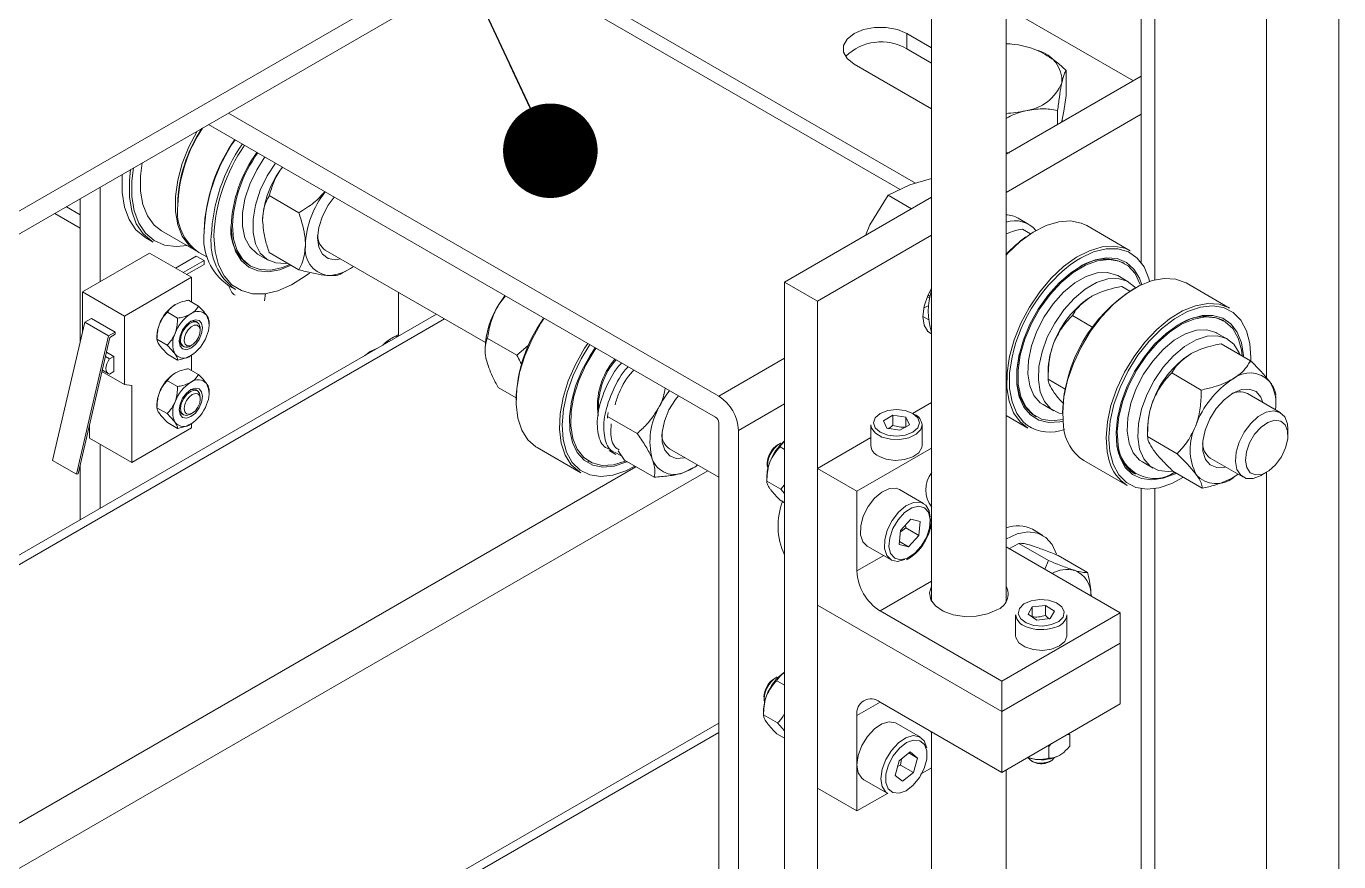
# Model space of a CAD drawing. Header units: millimetres. Extents: x 15 to 415, y 5 to 292.
# Drawn here: x 120.95 to 135.05, y 160.68 to 169.66 of the extents above; entities that cross this region are included whole.
import ezdxf

# ---------------------------------------------------------------- set-up
doc = ezdxf.new("R2010")
doc.units = ezdxf.units.MM
doc.dimstyles.new('SLDDIMSTYLE0', dxfattribs={"dimtxt": 0.18, "dimasz": 1.016, "dimexe": 0, "dimexo": 0.0625, "dimgap": 0, "dimtad": 0, "dimtih": 1, "dimtoh": 1, "dimdec": 0, "dimrnd": 1e-09, "dimzin": 0, "dimdsep": 46, "dimtxsty": 'Standard', "dimblk1": 'DOT', "dimblk2": 'DOT', "dimsah": 1, "dimcen": 0.09, "dimadec": 0, "dimazin": 0, "dimtfac": 1.016, "dimtdec": 0, "dimtofl": 0, "dimtmove": 0, "dimatfit": 3, "dimldrblk": 'DOT', "dimfxl": 1, "dimfrac": 2, "dimtolj": 1, "dimtzin": 0, "dimarcsym": 0})

# ---------------------------------------------------------------- blocks, each defined once
blk = doc.blocks.new('_DOT')
at = {"color": 0, "linetype": 'ByBlock', "lineweight": -2}
blk.add_line((-0.5, 0), (-1, 0), dxfattribs=at)
at = {"color": 0, "linetype": 'ByBlock', "const_width": 0.5}
blk.add_lwpolyline([(-0.25, 0, 1), (0.25, 0, 1)], format="xyb", close=True, dxfattribs=at)

msp = doc.modelspace()

# ---------------------------------------------------------------- linework, layer by layer
at = {"color": 7, "linetype": 'Continuous', "lineweight": 15}
for p, q in [((135.047, 174.543), (135.047, 150.234)), ((132.925, 172.608), (132.925, 167.119)), ((133.07, 172.524), (133.07, 166.934)), ((134.27, 165.882), (134.27, 172.337)), ((88.869, 149.198), (126.941, 171.177)), ((88.869, 148.953), (126.941, 170.932)), ((130.673, 170.908), (130.673, 163.478)), ((131.473, 163.478), (131.473, 170.908)), ((127.118, 169.926), (130.5, 167.974)), ((130.336, 167.905), (127.083, 169.783)), ((131.473, 169.861), (132.841, 169.072)), ((130.673, 169.425), (130.406, 169.579)), ((130.406, 169.416), (130.406, 169.579)), ((130.406, 169.416), (130.673, 169.262)), ((129.841, 169.253), (130.673, 168.772)), ((131.473, 168.283), (132.925, 169.121)), ((132.118, 168.915), (132.118, 169.184)), ((132.118, 168.915), (132.095, 168.747)), ((123.118, 168.725), (128.386, 165.684)), ((131.473, 167.874), (132.925, 168.713)), ((132.026, 168.602), (132.026, 168.754)), ((132.072, 168.64), (132.095, 168.747)), ((132.077, 168.664), (132.074, 168.629)), ((122.906, 168.602), (128.351, 165.459)), ((132.069, 168.627), (132.072, 168.64)), ((131.508, 168.297), (131.473, 168.296)), ((130.205, 167.842), (130.44, 167.956)), ((130.44, 167.956), (130.673, 168.024)), ((121.527, 166.272), (121.527, 167.806)), ((121.739, 166.916), (121.739, 167.929)), ((123.557, 167.839), (123.874, 167.655)), ((129.093, 166.909), (130.673, 167.821)), ((130.009, 167.524), (130.205, 167.842)), ((130.205, 167.842), (130.458, 167.696)), ((121.253, 167.648), (121.527, 167.49)), ((129.962, 167.41), (130.009, 167.524)), ((131.717, 167.53), (131.604, 167.595)), ((132.807, 167.247), (132.341, 167.516)), ((122.232, 167.385), (122.309, 167.34)), ((122.399, 167.462), (122.773, 167.245)), ((129.447, 166.705), (130.673, 167.413)), ((131.648, 167.48), (131.736, 167.429)), ((124.159, 167.253), (125.879, 166.26)), ((122.27, 167.222), (121.549, 166.806)), ((122.722, 166.961), (122.27, 167.222)), ((122.549, 167.061), (122.772, 167.189)), ((122.857, 167.14), (122.634, 167.012)), ((122.669, 166.991), (122.857, 167.1)), ((122.772, 167.189), (122.857, 167.14)), ((122.802, 167.229), (122.894, 167.176)), ((122.857, 167.1), (122.857, 167.14)), ((123.432, 167.211), (123.546, 167.146)), ((123.557, 167.226), (123.874, 167.043)), ((132.747, 167.109), (132.732, 167.117)), ((122.001, 166.544), (122.722, 166.961)), ((122.722, 166.961), (122.722, 166.694)), ((123.343, 167.089), (123.358, 167.081)), ((124.334, 167.002), (124.405, 167.043)), ((132.785, 166.913), (132.672, 166.979)), ((123.116, 166.874), (123.193, 166.83)), ((129.093, 166.909), (129.447, 166.705)), ((129.093, 154.661), (129.093, 166.909)), ((132.715, 166.864), (132.804, 166.813)), ((133.875, 166.63), (133.408, 166.9)), ((121.549, 166.806), (121.549, 166.363)), ((121.549, 166.806), (122.001, 166.544)), ((122.688, 166.714), (122.797, 166.651)), ((123.517, 166.786), (123.506, 166.707)), ((124.946, 166.799), (124.946, 166.329)), ((126.023, 166.668), (126.096, 166.761)), ((129.447, 154.456), (129.447, 166.705)), ((130.635, 166.769), (130.657, 166.756)), ((132.385, 166.751), (132.385, 166.751)), ((125.353, 166.564), (92.086, 147.36)), ((122.001, 165.81), (122.001, 166.544)), ((122.463, 166.585), (122.573, 166.522)), ((130.643, 166.66), (130.587, 166.628)), ((132.185, 166.55), (132.405, 166.423)), ((121.575, 166.478), (121.23, 164.993)), ((121.575, 166.478), (121.648, 166.52)), ((121.575, 166.478), (121.83, 166.331)), ((121.648, 166.52), (121.902, 166.373)), ((122.785, 166.477), (122.771, 166.486)), ((122.816, 166.386), (122.816, 166.409)), ((122.91, 166.457), (122.91, 166.491)), ((133.814, 166.492), (133.8, 166.5)), ((121.485, 164.846), (121.83, 166.331)), ((121.845, 166.316), (121.505, 164.851)), ((121.83, 166.331), (121.902, 166.373)), ((121.902, 166.349), (121.845, 166.316)), ((121.902, 166.373), (121.902, 166.349)), ((122.351, 166.33), (122.351, 166.295)), ((122.351, 166.295), (122.461, 166.232)), ((124.858, 166.299), (124.792, 166.241)), ((124.886, 166.316), (124.885, 166.315)), ((125.9, 166.306), (126.217, 166.123)), ((133.852, 166.297), (133.739, 166.362)), ((133.783, 166.248), (134.1, 166.064)), ((121.798, 166.11), (121.841, 166.085)), ((121.809, 166.157), (121.888, 166.112)), ((121.841, 166.085), (121.888, 166.112)), ((121.888, 166.112), (121.888, 165.948)), ((122.463, 166.136), (122.573, 166.072)), ((122.621, 166.226), (122.635, 166.217)), ((122.71, 166.225), (122.729, 166.236)), ((122.722, 166.124), (122.722, 165.96)), ((125.876, 166.194), (125.876, 166.18)), ((126.34, 166.229), (126.217, 166.123)), ((133.452, 166.135), (133.452, 166.135)), ((121.764, 165.963), (121.828, 165.926)), ((122.688, 165.979), (122.797, 165.916)), ((121.76, 165.949), (122.001, 165.81)), ((121.888, 165.948), (121.841, 165.921)), ((122.463, 165.85), (122.573, 165.787)), ((131.925, 165.955), (131.925, 165.877)), ((131.925, 165.865), (132.107, 165.76)), ((133.252, 165.933), (133.57, 165.75)), ((122.079, 165.797), (122.001, 165.81)), ((122.079, 164.973), (122.079, 165.797)), ((122.785, 165.742), (122.771, 165.751)), ((122.91, 165.722), (122.91, 165.757)), ((126.018, 165.776), (126.208, 165.666)), ((134.418, 165.508), (134.066, 165.712)), ((134.372, 165.604), (134.372, 165.682)), ((122.351, 165.595), (122.351, 165.56)), ((122.351, 165.56), (122.461, 165.497)), ((122.816, 165.652), (122.816, 165.674)), ((130.469, 165.498), (130.673, 165.616)), ((131.872, 165.593), (131.985, 165.528)), ((122.463, 165.401), (122.573, 165.338)), ((122.621, 165.491), (122.635, 165.482)), ((122.71, 165.49), (122.729, 165.501)), ((127.19, 165.446), (127.192, 165.467)), ((127.192, 165.467), (127.198, 165.51)), ((127.192, 165.467), (127.51, 165.284)), ((130.156, 165.42), (130.258, 165.479)), ((130.193, 165.339), (130.156, 165.42)), ((130.258, 165.479), (130.397, 165.457)), ((130.258, 165.372), (130.258, 165.479)), ((130.397, 165.457), (130.435, 165.376)), ((130.397, 165.355), (130.397, 165.457)), ((131.473, 165.477), (131.707, 165.341)), ((131.782, 165.471), (131.797, 165.463)), ((121.626, 165.372), (121.626, 165.234)), ((122.722, 165.344), (122.079, 164.973)), ((122.722, 165.389), (122.722, 165.344)), ((128.386, 165.398), (128.386, 157.804)), ((128.598, 165.316), (128.598, 157.641)), ((130.02, 165.376), (130.02, 165.153)), ((130.333, 165.318), (130.193, 165.339)), ((130.435, 165.376), (130.333, 165.318)), ((130.57, 165.153), (130.57, 165.376)), ((132.993, 165.339), (132.993, 165.261)), ((134.501, 165.263), (134.501, 165.325)), ((121.626, 165.234), (122.079, 164.973)), ((121.739, 164.478), (121.739, 165.169)), ((126.436, 165.131), (126.903, 164.861)), ((127.857, 165.119), (128.386, 164.813)), ((129.049, 165.178), (129.023, 165.163)), ((129.093, 165.111), (129.045, 165.138)), ((129.447, 164.908), (130.02, 165.239)), ((129.871, 164.663), (130.673, 165.126)), ((132.993, 165.249), (133.31, 165.066)), ((121.23, 164.993), (121.485, 164.846)), ((126.978, 164.991), (126.992, 164.983)), ((127.21, 165.099), (127.282, 165.058)), ((127.344, 165.041), (127.288, 165.071)), ((127.374, 164.996), (127.306, 165.098)), ((127.374, 164.996), (127.691, 164.813)), ((132.309, 164.994), (132.775, 164.725)), ((132.939, 164.977), (133.052, 164.911)), ((133.666, 165.019), (134.018, 164.816)), ((121.505, 164.851), (121.485, 164.846)), ((121.527, 164.356), (121.527, 164.946)), ((128.024, 164.87), (128.092, 164.906)), ((128.094, 164.902), (128.103, 164.908)), ((128.908, 164.964), (128.908, 164.933)), ((129.447, 164.908), (129.447, 163.438)), ((129.871, 164.663), (129.447, 164.908)), ((132.85, 164.855), (132.864, 164.847)), ((133.264, 164.879), (133.581, 164.695)), ((133.918, 164.812), (133.968, 164.845)), ((134.218, 164.835), (134.273, 164.867)), ((134.27, 158.55), (134.27, 164.865)), ((128.902, 164.814), (128.902, 164.77)), ((129.052, 164.684), (128.902, 164.77)), ((129.093, 164.732), (129.052, 164.684)), ((133.912, 164.808), (133.912, 164.808)), ((129.093, 164.539), (129.045, 164.567)), ((129.052, 164.684), (129.093, 164.638)), ((129.871, 163.806), (129.871, 164.663)), ((130.587, 164.532), (130.329, 164.681)), ((132.925, 164.689), (132.925, 159.788)), ((133.07, 164.689), (133.07, 159.588)), ((130.338, 164.24), (130.45, 164.362)), ((130.395, 164.27), (130.392, 164.3)), ((130.45, 164.362), (130.549, 164.336)), ((130.549, 164.336), (130.536, 164.188)), ((130.325, 164.092), (130.338, 164.24)), ((130.347, 164.23), (130.395, 164.27)), ((130.395, 164.27), (130.536, 164.188)), ((130.536, 164.188), (130.424, 164.066)), ((131.869, 164.188), (131.756, 164.254)), ((129.979, 164.074), (130.237, 163.925)), ((130.424, 164.066), (130.325, 164.092)), ((130.328, 164.122), (130.424, 164.066)), ((132.7, 163.357), (131.473, 164.065)), ((131.503, 164.045), (131.609, 164.102)), ((131.507, 164.048), (131.505, 164.047)), ((131.927, 163.919), (131.609, 164.102)), ((131.927, 163.919), (131.889, 163.825)), ((132.348, 163.789), (132.031, 163.972)), ((129.447, 161.472), (129.447, 163.438)), ((129.447, 163.438), (131.427, 162.295)), ((131.755, 163.419), (131.897, 163.436)), ((131.897, 163.436), (131.993, 163.373)), ((131.897, 163.33), (131.897, 163.436)), ((131.427, 162.622), (130.119, 163.377)), ((131.427, 162.622), (132.7, 163.357)), ((131.576, 163.334), (131.576, 163.112)), ((131.71, 163.34), (131.755, 163.419)), ((131.805, 163.278), (131.71, 163.34)), ((131.755, 163.313), (131.755, 163.419)), ((131.947, 163.294), (131.805, 163.278)), ((131.993, 163.373), (131.947, 163.294)), ((132.126, 163.112), (132.126, 163.334)), ((132.7, 163.03), (132.7, 163.357)), ((132.7, 163.03), (131.427, 162.295)), ((132.7, 163.03), (132.7, 162.377)), ((129.014, 162.668), (128.987, 162.652)), ((129.093, 162.579), (129.01, 162.627)), ((131.427, 162.295), (131.427, 162.622)), ((128.873, 162.454), (128.873, 162.423)), ((128.867, 162.303), (128.867, 162.259)), ((131.427, 161.642), (130.119, 162.397)), ((132.7, 162.377), (131.427, 161.642)), ((129.017, 162.173), (128.867, 162.259)), ((129.017, 162.173), (129.093, 162.088)), ((129.871, 162.254), (129.871, 161.228)), ((130.552, 162.021), (130.294, 162.17)), ((130.295, 162.295), (130.295, 162.295)), ((130.295, 162.295), (130.295, 162.295)), ((131.427, 162.295), (131.427, 161.642)), ((91.741, 140.916), (128.386, 162.071)), ((129.093, 162.008), (129.01, 162.056)), ((130.664, 162.082), (130.673, 162.063)), ((130.673, 162.077), (130.673, 155.951)), ((132.158, 162.05), (132.158, 161.923)), ((131.933, 161.92), (131.962, 161.951)), ((131.933, 161.92), (131.933, 161.794)), ((130.281, 161.61), (130.324, 161.767)), ((130.324, 161.767), (130.444, 161.861)), ((130.338, 161.721), (130.348, 161.786)), ((130.43, 161.85), (130.522, 161.796)), ((130.444, 161.861), (130.522, 161.796)), ((130.522, 161.796), (130.479, 161.639)), ((131.78, 161.783), (131.706, 161.803)), ((131.745, 161.766), (131.764, 161.755)), ((131.938, 161.755), (131.957, 161.766)), ((130.359, 161.546), (130.281, 161.61)), ((130.306, 161.704), (130.338, 161.721)), ((130.338, 161.721), (130.479, 161.639)), ((130.479, 161.639), (130.359, 161.546)), ((130.673, 161.691), (130.555, 161.622)), ((131.473, 155.951), (131.473, 161.669)), ((129.871, 161.228), (129.447, 161.472)), ((129.944, 161.563), (130.202, 161.414)), ((130.198, 161.416), (129.871, 161.228))]:
    msp.add_line(p, q, dxfattribs=at)
at = {"color": 8, "linetype": 'Continuous', "lineweight": 15}
for p, q in [((121.378, 167.72), (121.527, 167.634)), ((130.642, 166.504), (130.578, 166.541)), ((125.441, 166.514), (92.174, 147.309)), ((131.501, 166.064), (131.51, 166.109)), ((128.386, 165.684), (129.093, 166.092)), ((129.093, 165.602), (128.598, 165.316)), ((132.576, 165.217), (132.586, 165.088)), ((132.581, 164.988), (132.558, 165.086)), ((128.269, 164.881), (91.803, 143.829)), ((94.578, 145.921), (127.497, 164.925)), ((130.655, 164.258), (130.673, 164.269)), ((129.871, 163.806), (130.158, 163.971)), ((130.673, 163.697), (130.119, 163.377)), ((130.119, 162.397), (129.871, 162.254)), ((91.803, 141.053), (128.386, 162.172))]:
    msp.add_line(p, q, dxfattribs=at)
at = {"color": 7, "linetype": 'Continuous', "lineweight": 15, "flags": 128}
for points in [[(130.406, 169.579), (130.305, 169.622), (130.186, 169.644), (130.061, 169.644), (129.942, 169.622), (129.841, 169.579), (129.767, 169.521), (129.728, 169.452), (129.728, 169.38), (129.767, 169.311), (129.841, 169.253)], [(122.773, 167.245), (122.694, 167.307), (122.623, 167.404), (122.574, 167.526), (122.549, 167.67), (122.549, 167.831), (122.574, 168.004), (122.623, 168.183), (122.694, 168.363), (122.782, 168.531)], [(123.51, 168.254), (123.422, 168.116), (123.348, 167.961), (123.296, 167.803), (123.27, 167.65), (123.27, 167.509), (123.296, 167.386), (123.348, 167.287), (123.422, 167.218), (123.432, 167.211)], [(122.309, 167.34), (122.296, 167.348), (122.202, 167.428), (122.129, 167.537), (122.079, 167.671), (122.054, 167.827), (122.054, 168.001), (122.067, 168.118)], [(122.099, 168.136), (122.082, 167.999), (122.082, 167.829), (122.107, 167.675), (122.156, 167.543), (122.228, 167.436), (122.321, 167.357), (122.431, 167.308), (122.557, 167.291), (122.674, 167.303)], [(122.193, 168.191), (122.174, 168.048), (122.174, 167.887), (122.199, 167.742), (122.248, 167.62), (122.319, 167.523), (122.399, 167.462)], [(123.623, 168.189), (123.535, 168.051), (123.461, 167.896), (123.41, 167.738), (123.383, 167.585), (123.383, 167.443), (123.41, 167.321), (123.461, 167.222), (123.535, 167.152), (123.628, 167.115), (123.736, 167.111), (123.752, 167.113)], [(121.978, 168.066), (121.976, 168.045), (121.976, 167.872), (122.001, 167.716), (122.051, 167.582), (122.124, 167.473), (122.219, 167.393), (122.232, 167.385)], [(124.324, 167.158), (124.269, 167.149), (124.19, 167.162), (124.129, 167.208), (124.09, 167.284), (124.076, 167.384), (124.09, 167.498), (124.129, 167.619), (124.19, 167.736), (124.255, 167.824)], [(123.777, 167.099), (123.701, 167.068), (123.575, 167.039), (123.459, 167.044), (123.357, 167.081), (123.274, 167.151), (123.212, 167.249), (123.174, 167.372), (123.161, 167.516)], [(132.341, 167.516), (132.281, 167.544), (132.166, 167.567), (132.038, 167.558), (131.902, 167.517), (131.763, 167.445), (131.625, 167.345), (131.492, 167.22), (131.473, 167.2)], [(122.963, 167.402), (122.975, 167.239), (123.012, 167.096), (123.073, 166.976), (123.156, 166.882), (123.258, 166.818), (123.376, 166.785), (123.508, 166.785), (123.649, 166.816), (123.796, 166.879), (123.943, 166.972), (123.99, 167.007)], [(123.792, 167.09), (123.671, 167.041), (123.548, 167.019), (123.435, 167.029), (123.336, 167.071), (123.255, 167.143), (123.196, 167.242), (123.159, 167.365), (123.147, 167.508)], [(131.51, 166.109), (131.56, 166.289), (131.632, 166.468), (131.725, 166.642), (131.835, 166.804), (131.958, 166.951), (132.091, 167.076), (132.23, 167.176), (132.369, 167.247), (132.505, 167.288), (132.632, 167.297), (132.748, 167.274), (132.807, 167.247)], [(133.015, 166.917), (133.006, 166.95), (132.956, 167.073), (132.882, 167.168), (132.787, 167.234), (132.675, 167.268), (132.548, 167.268), (132.413, 167.234), (132.273, 167.168), (132.229, 167.142)], [(131.612, 166.123), (131.66, 166.291), (131.73, 166.458), (131.819, 166.62), (131.925, 166.769), (132.043, 166.9), (132.169, 167.01), (132.299, 167.093), (132.429, 167.148), (132.552, 167.171), (132.666, 167.162), (132.765, 167.121), (132.846, 167.05), (132.907, 166.952), (132.932, 166.882)], [(131.626, 166.126), (131.674, 166.296), (131.746, 166.465), (131.837, 166.627), (131.946, 166.776), (132.066, 166.906), (132.195, 167.012), (132.327, 167.091), (132.456, 167.138), (132.579, 167.153), (132.689, 167.134), (132.784, 167.083), (132.859, 167.001), (132.911, 166.892), (132.917, 166.875)], [(131.872, 165.593), (131.84, 165.614), (131.772, 165.691), (131.727, 165.796), (131.707, 165.924), (131.713, 166.069), (131.746, 166.224), (131.803, 166.382), (131.883, 166.536), (131.98, 166.677), (132.091, 166.801), (132.21, 166.9), (132.333, 166.971), (132.452, 167.009), (132.563, 167.014), (132.661, 166.985), (132.672, 166.979)], [(130.673, 166.84), (130.632, 166.764), (130.592, 166.65), (130.578, 166.541), (130.592, 166.448), (130.632, 166.38), (130.673, 166.352)], [(132.081, 165.494), (132.042, 165.503), (131.954, 165.549), (131.885, 165.626), (131.84, 165.731), (131.82, 165.859), (131.826, 166.004), (131.859, 166.159), (131.916, 166.317), (131.996, 166.47), (132.093, 166.612), (132.204, 166.735), (132.324, 166.835), (132.446, 166.905), (132.565, 166.944), (132.676, 166.949), (132.774, 166.919), (132.853, 166.857), (132.862, 166.847)], [(133.408, 166.9), (133.403, 166.903), (133.295, 166.942), (133.173, 166.95), (133.041, 166.926), (132.903, 166.87), (132.764, 166.784), (132.627, 166.671), (132.498, 166.535), (132.381, 166.381), (132.279, 166.212), (132.196, 166.035), (132.134, 165.855), (132.095, 165.678), (132.081, 165.509), (132.091, 165.355)], [(126.023, 166.668), (126.07, 166.738), (126.089, 166.765)], [(130.627, 166.752), (130.629, 166.75), (130.654, 166.736)], [(132.558, 165.086), (132.547, 165.24), (132.562, 165.408), (132.6, 165.585), (132.662, 165.765), (132.746, 165.943), (132.848, 166.111), (132.965, 166.266), (133.094, 166.402), (133.23, 166.514), (133.37, 166.6), (133.508, 166.656), (133.64, 166.681), (133.762, 166.673), (133.87, 166.633), (133.875, 166.63)], [(134.101, 166.048), (134.103, 166.095), (134.092, 166.251), (134.056, 166.387), (133.996, 166.499), (133.913, 166.583), (133.81, 166.636), (133.692, 166.655), (133.561, 166.641), (133.423, 166.594), (133.282, 166.516), (133.143, 166.409), (133.011, 166.276), (132.89, 166.123), (132.784, 165.955), (132.697, 165.776), (132.632, 165.594), (132.591, 165.415), (132.576, 165.244), (132.576, 165.217)], [(132.663, 165.147), (132.654, 165.292), (132.669, 165.451), (132.709, 165.617), (132.771, 165.785), (132.854, 165.949), (132.955, 166.103), (133.069, 166.241), (133.193, 166.359), (133.323, 166.452), (133.453, 166.516), (133.579, 166.55), (133.696, 166.552), (133.8, 166.522), (133.888, 166.461), (133.956, 166.372), (134.002, 166.257), (134.023, 166.121), (134.024, 166.108)], [(132.677, 165.158), (132.668, 165.305), (132.685, 165.465), (132.726, 165.633), (132.792, 165.803), (132.878, 165.968), (132.983, 166.121), (133.101, 166.257), (133.228, 166.37), (133.359, 166.456), (133.49, 166.512), (133.614, 166.536), (133.729, 166.526), (133.828, 166.484), (133.909, 166.41), (133.967, 166.308), (134.002, 166.181), (134.009, 166.117)], [(122.715, 166.199), (122.667, 166.183), (122.626, 166.191), (122.599, 166.222), (122.59, 166.272), (122.599, 166.333), (122.626, 166.396), (122.667, 166.451), (122.715, 166.489), (122.763, 166.506), (122.804, 166.498), (122.831, 166.467), (122.841, 166.417), (122.831, 166.356), (122.804, 166.293), (122.763, 166.238), (122.715, 166.199)], [(122.605, 166.271), (122.608, 166.32), (122.626, 166.374), (122.657, 166.423), (122.697, 166.461), (122.738, 166.481), (122.775, 166.482), (122.802, 166.461), (122.815, 166.424), (122.816, 166.409)], [(122.643, 166.274), (122.645, 166.314), (122.661, 166.358), (122.686, 166.398), (122.718, 166.429), (122.752, 166.446), (122.782, 166.446), (122.805, 166.43), (122.816, 166.399), (122.813, 166.358), (122.798, 166.315), (122.773, 166.274), (122.741, 166.243), (122.707, 166.226), (122.676, 166.226), (122.654, 166.243), (122.643, 166.274)], [(122.771, 166.486), (122.736, 166.492), (122.705, 166.483)], [(126.511, 166.521), (126.476, 166.467), (126.38, 166.296), (126.302, 166.117), (126.247, 165.937), (126.216, 165.762), (126.209, 165.597), (126.227, 165.448), (126.27, 165.32), (126.336, 165.215), (126.422, 165.139), (126.436, 165.131)], [(132.939, 164.977), (132.908, 164.998), (132.84, 165.075), (132.794, 165.18), (132.774, 165.308), (132.781, 165.453), (132.814, 165.608), (132.871, 165.766), (132.95, 165.919), (133.048, 166.061), (133.159, 166.184), (133.278, 166.284), (133.4, 166.354), (133.52, 166.393), (133.631, 166.398), (133.728, 166.368), (133.739, 166.362)], [(122.59, 166.284), (122.598, 166.252), (122.621, 166.226), (122.621, 166.226)], [(124.858, 166.299), (124.806, 166.26), (124.777, 166.232)], [(124.946, 166.346), (124.919, 166.333), (124.858, 166.299)], [(126.903, 164.861), (126.889, 164.87), (126.802, 164.946), (126.737, 165.05), (126.694, 165.179), (126.676, 165.328), (126.682, 165.493), (126.714, 165.668), (126.769, 165.847), (126.846, 166.026), (126.943, 166.198), (126.978, 166.251)], [(133.257, 164.878), (133.215, 164.874), (133.11, 164.887), (133.021, 164.932), (132.953, 165.01), (132.907, 165.115), (132.888, 165.243), (132.894, 165.388), (132.927, 165.543), (132.984, 165.7), (133.063, 165.854), (133.161, 165.996), (133.272, 166.119), (133.391, 166.218), (133.514, 166.289), (133.633, 166.327), (133.744, 166.332), (133.841, 166.303), (133.921, 166.241), (133.978, 166.149), (133.985, 166.131)], [(124.579, 166.118), (124.643, 166.163), (124.72, 166.199)], [(127.002, 166.238), (126.908, 166.085), (126.822, 165.906), (126.758, 165.724), (126.718, 165.545), (126.703, 165.375), (126.715, 165.219), (126.752, 165.084), (126.813, 164.973), (126.897, 164.89), (127, 164.838), (127.119, 164.82), (127.25, 164.835), (127.388, 164.883), (127.483, 164.933)], [(127.402, 164.98), (127.388, 164.974), (127.261, 164.931), (127.141, 164.921), (127.033, 164.942), (126.94, 164.995), (126.866, 165.077), (126.815, 165.185), (126.786, 165.315), (126.783, 165.464), (126.804, 165.625), (126.849, 165.792), (126.916, 165.96), (127.003, 166.122), (127.058, 166.205)], [(127.386, 164.989), (127.382, 164.987), (127.254, 164.947), (127.134, 164.94), (127.026, 164.966), (126.936, 165.024), (126.866, 165.113), (126.819, 165.228), (126.797, 165.365), (126.801, 165.519), (126.83, 165.684), (126.884, 165.854), (126.96, 166.022), (127.056, 166.182), (127.068, 166.2)], [(131.612, 166.135), (131.588, 165.971), (131.59, 165.821), (131.618, 165.688), (131.67, 165.579), (131.745, 165.497), (131.782, 165.471)], [(132.086, 165.416), (132.052, 165.409), (131.933, 165.402), (131.826, 165.426), (131.735, 165.482), (131.664, 165.567), (131.615, 165.678), (131.589, 165.811), (131.588, 165.961), (131.612, 166.123)], [(132.084, 165.433), (131.964, 165.419), (131.854, 165.437), (131.759, 165.489), (131.684, 165.57), (131.632, 165.68), (131.604, 165.812), (131.602, 165.963), (131.626, 166.126)], [(121.841, 165.921), (121.825, 165.928), (121.813, 165.941), (121.806, 165.959), (121.803, 165.981), (121.806, 166.006), (121.813, 166.033), (121.825, 166.06), (121.841, 166.085)], [(131.707, 165.341), (131.624, 165.407), (131.553, 165.506), (131.506, 165.629), (131.482, 165.774), (131.483, 165.936), (131.501, 166.064)], [(122.715, 165.465), (122.667, 165.448), (122.626, 165.456), (122.599, 165.487), (122.59, 165.537), (122.599, 165.598), (122.626, 165.661), (122.667, 165.716), (122.715, 165.754), (122.763, 165.771), (122.804, 165.763), (122.831, 165.732), (122.841, 165.682), (122.831, 165.621), (122.804, 165.558), (122.763, 165.503), (122.715, 165.465)], [(122.604, 165.551), (122.612, 165.603), (122.635, 165.656), (122.67, 165.702), (122.71, 165.735), (122.751, 165.749), (122.785, 165.742), (122.808, 165.716), (122.816, 165.674)], [(122.642, 165.551), (122.649, 165.593), (122.668, 165.637), (122.696, 165.675), (122.729, 165.702), (122.763, 165.713), (122.791, 165.708), (122.81, 165.686), (122.816, 165.652), (122.81, 165.609), (122.791, 165.566), (122.763, 165.528), (122.729, 165.501), (122.696, 165.489), (122.668, 165.495), (122.649, 165.517), (122.642, 165.551)], [(122.771, 165.751), (122.736, 165.757), (122.705, 165.748)], [(128.022, 165.024), (128.016, 165.022), (127.93, 165.016), (127.859, 165.044), (127.807, 165.104), (127.779, 165.191), (127.777, 165.298), (127.802, 165.416), (127.851, 165.537), (127.921, 165.649), (127.953, 165.689)], [(133.831, 164.924), (133.823, 164.922), (133.738, 164.916), (133.666, 164.945), (133.615, 165.005), (133.587, 165.092), (133.586, 165.2), (133.611, 165.318), (133.661, 165.439), (133.731, 165.551), (133.815, 165.646), (133.908, 165.716), (134.001, 165.756), (134.086, 165.761), (134.158, 165.733), (134.209, 165.673), (134.231, 165.617)], [(122.59, 165.549), (122.598, 165.517), (122.621, 165.491), (122.621, 165.491)], [(122.71, 165.49), (122.71, 165.49), (122.67, 165.476), (122.635, 165.482), (122.612, 165.509), (122.604, 165.551)], [(130.47, 165.499), (130.39, 165.53), (130.295, 165.541), (130.201, 165.53), (130.12, 165.499), (130.067, 165.453), (130.048, 165.398), (130.067, 165.343), (130.12, 165.297), (130.201, 165.266), (130.295, 165.255), (130.39, 165.266), (130.47, 165.297), (130.524, 165.343), (130.543, 165.398), (130.524, 165.453), (130.47, 165.499)], [(133.953, 164.896), (133.936, 164.981), (133.944, 165.083), (133.976, 165.191), (134.03, 165.297), (134.101, 165.391), (134.182, 165.465), (134.266, 165.512), (134.346, 165.527), (134.415, 165.51), (134.466, 165.462), (134.495, 165.388), (134.501, 165.325)], [(134.058, 164.916), (134.044, 164.993), (134.055, 165.085), (134.089, 165.182), (134.143, 165.274), (134.212, 165.35), (134.286, 165.402), (134.36, 165.425), (134.424, 165.416), (134.471, 165.376), (134.497, 165.31), (134.499, 165.224), (134.476, 165.128), (134.431, 165.032), (134.369, 164.947), (134.297, 164.882), (134.222, 164.844), (134.152, 164.837), (134.095, 164.862), (134.058, 164.916)], [(130.101, 165.041), (130.184, 165.008), (130.283, 164.994), (130.383, 165.003), (130.471, 165.031), (130.536, 165.076), (130.568, 165.131), (130.57, 165.153)], [(133.302, 164.857), (133.291, 164.851), (133.162, 164.802), (133.04, 164.784), (132.928, 164.798), (132.832, 164.844), (132.754, 164.919), (132.697, 165.021), (132.663, 165.147)], [(132.586, 165.088), (132.622, 164.952), (132.683, 164.84), (132.766, 164.756), (132.868, 164.703), (132.987, 164.684), (133.117, 164.698), (133.255, 164.744), (133.38, 164.812)], [(134.218, 164.835), (134.213, 164.832), (134.129, 164.801), (134.054, 164.801), (133.994, 164.834), (133.953, 164.896)], [(130.329, 164.681), (130.294, 164.694), (130.22, 164.691), (130.139, 164.654), (130.059, 164.587), (129.99, 164.497), (129.939, 164.395), (129.911, 164.29), (129.909, 164.195), (129.934, 164.12), (129.979, 164.074)], [(130.659, 164.385), (130.648, 164.451), (130.611, 164.514), (130.552, 164.545), (130.478, 164.542), (130.397, 164.505), (130.318, 164.438), (130.248, 164.348), (130.197, 164.246), (130.169, 164.141), (130.167, 164.046), (130.192, 163.971), (130.241, 163.923), (130.308, 163.909), (130.386, 163.929), (130.386, 163.929)], [(130.414, 163.945), (130.491, 163.996), (130.561, 164.073), (130.617, 164.167), (130.651, 164.267), (130.659, 164.36), (130.64, 164.436), (130.597, 164.485), (130.534, 164.502), (130.46, 164.483), (130.383, 164.433), (130.312, 164.355), (130.257, 164.261), (130.223, 164.161), (130.215, 164.068), (130.233, 163.992), (130.277, 163.943), (130.339, 163.927), (130.414, 163.945)], [(131.469, 164.149), (131.591, 164.204), (131.707, 164.225), (131.812, 164.213), (131.9, 164.167), (131.969, 164.09), (132.013, 163.988)], [(131.374, 163.387), (131.272, 163.344), (131.152, 163.32), (131.026, 163.317), (130.903, 163.336), (130.796, 163.375), (130.713, 163.43), (130.663, 163.497), (130.649, 163.57), (130.672, 163.642), (130.673, 163.644)], [(131.772, 163.221), (131.868, 163.214), (131.961, 163.229), (132.038, 163.263), (132.086, 163.311), (132.098, 163.367), (132.073, 163.421), (132.014, 163.465), (131.93, 163.492), (131.834, 163.499), (131.741, 163.485), (131.664, 163.451), (131.616, 163.402), (131.604, 163.347), (131.63, 163.293), (131.689, 163.249), (131.772, 163.221)], [(131.576, 163.112), (131.579, 163.09), (131.611, 163.035), (131.675, 162.99), (131.764, 162.961)], [(131.764, 162.961), (131.864, 162.953), (131.962, 162.967), (132.046, 163), (132.103, 163.048), (132.126, 163.105), (132.126, 163.112)], [(130.294, 162.17), (130.286, 162.174), (130.218, 162.186), (130.139, 162.163), (130.058, 162.108), (129.983, 162.027), (129.923, 161.929), (129.884, 161.824), (129.871, 161.723), (129.885, 161.638), (129.924, 161.578), (129.944, 161.563)], [(130.621, 161.906), (130.594, 161.979), (130.544, 162.025), (130.476, 162.037), (130.397, 162.014), (130.316, 161.959), (130.241, 161.878), (130.181, 161.78), (130.143, 161.675), (130.129, 161.574), (130.143, 161.489), (130.182, 161.429), (130.202, 161.414)], [(130.621, 161.873), (130.595, 161.942), (130.546, 161.982), (130.479, 161.989), (130.403, 161.962), (130.327, 161.903), (130.26, 161.82), (130.21, 161.723), (130.182, 161.624), (130.182, 161.534), (130.208, 161.465), (130.257, 161.424), (130.324, 161.417), (130.4, 161.445), (130.476, 161.504), (130.543, 161.587), (130.593, 161.684), (130.621, 161.783), (130.621, 161.873)], [(131.764, 161.755), (131.77, 161.752), (131.812, 161.738)], [(131.803, 161.745), (131.861, 161.741), (131.918, 161.75), (131.964, 161.771), (131.993, 161.8), (131.993, 161.8)]]:
    msp.add_lwpolyline(points, dxfattribs=at)
at = {"color": 8, "linetype": 'Continuous', "lineweight": 15, "flags": 128}
for points in [[(131.537, 166.105), (131.511, 165.93), (131.511, 165.767), (131.537, 165.622), (131.587, 165.499), (131.661, 165.403), (131.703, 165.369)], [(130.57, 165.376), (130.556, 165.325), (130.507, 165.274), (130.429, 165.237), (130.333, 165.218), (130.232, 165.221), (130.14, 165.245), (130.069, 165.286), (130.028, 165.339), (130.02, 165.376)]]:
    msp.add_lwpolyline(points, dxfattribs=at)
at = {"color": 7, "linetype": 'Continuous', "lineweight": 15}
for centre, radius, start, end in [((130.131, 168.946), 0.544, 59.6252, 134.5394), ((131.442, 168.494), 0.977, 67.4052, 88.1847), ((131.735, 169.069), 0.338, 356.9293, 75.7705), ((131.623, 169.231), 0.483, 276.8345, 338.1111), ((131.431, 169.785), 1.064, 272.2704, 283.5798), ((124.185, 167.674), 1.612, 146.442, 177.9141), ((124.18, 167.683), 1.607, 146.9447, 177.6597), ((124.123, 167.702), 1.55, 146.3765, 178.5608), ((124.699, 167.386), 1.844, 145.1276, 177.6057), ((124.729, 167.369), 1.874, 145.1919, 177.6075), ((124.807, 167.324), 1.874, 145.1919, 177.6075), ((124.61, 167.445), 1.464, 144.0987, 177.5288), ((124.598, 167.453), 1.438, 144.0348, 177.4827), ((124.479, 167.528), 0.994, 141.6687, 177.3896), ((124.938, 167.263), 0.994, 141.6687, 177.3896), ((123.106, 167.67), 0.536, 173.2969, 235.3909), ((123.596, 167.466), 0.453, 172.563, 236.1249), ((131.462, 167.346), 0.287, 60.4548, 87.8358), ((131.564, 167.265), 0.304, 40.7951, 107.3264), ((123.468, 167.379), 0.615, 173.6294, 235.0585), ((123.562, 167.341), 0.631, 174.4799, 234.208), ((124.267, 167.41), 0.19, 179.4126, 235.4099), ((132.522, 166.24), 1.426, 125.8851, 137.4393), ((124.228, 167.262), 0.286, 170.7483, 259.4531), ((132.538, 166.667), 0.49, 66.5831, 123.9339), ((124.182, 167.429), 0.448, 269.2029, 308.6211), ((123.277, 166.897), 0.155, 190.1717, 236.2798), ((131.361, 166.596), 0.724, 161.766, 198.234), ((133.708, 165.456), 1.629, 121.7609, 178.2445), ((132.928, 165.907), 1.004, 123.1613, 160.133), ((122.773, 166.312), 0.422, 122.6378, 159.7731), ((122.943, 166.214), 0.422, 122.6378, 159.7731), ((122.792, 166.475), 0.121, 40.5322, 129.2485), ((122.659, 166.442), 0.251, 333.4365, 26.5635), ((126.826, 166.159), 0.951, 147.6334, 177.8961), ((133.607, 166.037), 0.502, 67.3468, 123.1702), ((122.709, 166.323), 0.358, 157.9788, 178.8917), ((127.777, 165.601), 1.569, 144.4203, 178.4659), ((122.771, 166.247), 0.251, 153.4365, 206.5635), ((122.669, 166.274), 0.0642, 182.8758, 309.8547), ((122.488, 166.475), 0.422, 302.6381, 339.7728), ((132.764, 165.94), 0.839, 158.4224, 178.957), ((122.639, 166.213), 0.121, 220.5329, 309.2478), ((133.996, 165.291), 1.004, 123.1613, 160.133), ((127.849, 165.579), 0.766, 138.9506, 187.9102), ((127.869, 165.569), 0.775, 139.1859, 181.721), ((122.773, 165.577), 0.422, 122.6378, 159.7731), ((122.943, 165.479), 0.422, 122.6378, 159.7731), ((122.792, 165.74), 0.121, 40.5322, 129.2485), ((134.455, 165.026), 1.004, 123.1613, 160.133), ((134.092, 165.644), 0.29, 42.055, 129.9513), ((133.92, 165.603), 0.453, 351.6923, 31.2759), ((122.709, 165.588), 0.358, 157.9786, 178.8918), ((122.659, 165.707), 0.251, 333.4363, 26.5637), ((128.742, 165.07), 1.113, 142.6993, 152.9495), ((128.138, 165.295), 0.461, 2.6057, 57.3942), ((133.985, 165.539), 0.191, 64.759, 120.4284), ((122.771, 165.512), 0.251, 153.4364, 206.5636), ((122.488, 165.74), 0.422, 302.6384, 339.7726), ((128.389, 165.197), 0.742, 149.2938, 194.8021), ((133.832, 165.324), 0.839, 158.4224, 178.957), ((122.639, 165.479), 0.121, 220.5334, 309.2473), ((128.309, 165.394), 0.0768, 2.605, 57.3945), ((130.441, 165.368), 0.129, 3.392, 67.9283), ((127.959, 165.272), 0.184, 178.4748, 236.3946), ((131.942, 165.739), 0.441, 237.0632, 290.966), ((132.566, 165.395), 0.477, 184.8522, 237.2383), ((134.034, 165.109), 0.583, 153.7405, 207.5364), ((129.151, 164.957), 0.243, 121.8214, 178.1839), ((129.196, 164.932), 0.286, 120.8217, 186.9497), ((129.464, 164.776), 0.565, 131.0025, 159.2583), ((130.15, 165.161), 0.129, 183.392, 247.9283), ((133.068, 165.198), 0.407, 184.516, 237.5744), ((133.068, 165.192), 0.392, 184.8785, 303.8748), ((133.779, 165.178), 0.195, 180.2273, 234.5956), ((127.909, 165.095), 0.253, 200.3322, 297.0557), ((129.358, 164.805), 0.456, 157.9791, 178.8918), ((133.013, 165.104), 0.448, 195.0561, 237.9371), ((127.805, 165.431), 0.602, 291.3378, 306.0887), ((130.918, 164.677), 0.307, 142.7569, 217.2431), ((133.732, 165.034), 0.29, 222.055, 309.9509), ((129.745, 164.29), 0.722, 158.0941, 205.5104), ((131.599, 163.937), 0.354, 63.6096, 110.7773), ((130.408, 163.83), 0.538, 182.6054, 237.3946), ((132.129, 163.482), 0.34, 76.4846, 118.6657), ((132.103, 163.549), 0.284, 357.663, 68.2243), ((131.313, 163.558), 0.181, 289.5052, 28.0828), ((131.734, 163.36), 0.16, 189.2, 253.2379), ((131.966, 163.358), 0.162, 279.2781, 351.6395), ((129.116, 162.445), 0.244, 121.9387, 178.0666), ((129.153, 162.425), 0.279, 119.8441, 187.9274), ((129.414, 162.274), 0.549, 125.803, 159.559), ((129.323, 162.295), 0.456, 157.9787, 178.892), ((130.022, 162.279), 0.153, 50.7969, 189.2138), ((131.838, 162.173), 0.395, 250.0654, 261.491), ((131.815, 161.875), 0.13, 214.9675, 264.8955), ((131.852, 162.199), 0.422, 260.2288, 297.3573), ((131.851, 161.924), 0.19, 258.1512, 297.3217)]:
    msp.add_arc(centre, radius, start, end, dxfattribs=at)
at = {"color": 8, "linetype": 'Continuous', "lineweight": 15}
for centre, radius, start, end in [((124.805, 167.325), 1.844, 145.1276, 177.6057), ((133.212, 165.737), 1.715, 125.0075, 167.6167), ((131.852, 163.618), 0.443, 248.3276, 288.4663)]:
    msp.add_arc(centre, radius, start, end, dxfattribs=at)
at = {"color": 7, "linetype": 'Continuous', "lineweight": 15}
for points, knots in [([(132.118, 169.184), (132.083, 169.216), (131.988, 169.303), (131.884, 169.36), (131.818, 169.396)], [0, 0, 0, 0, 0.371082, 1, 1, 1, 1]), ([(132.072, 169.051), (132.08, 169.084), (132.096, 169.149), (132.11, 169.172), (132.118, 169.184)], [0, 0, 0, 0, 0.503998, 1, 1, 1, 1]), ([(132.026, 168.754), (132.033, 168.802), (132.045, 168.901), (132.061, 168.998), (132.07, 169.041), (132.072, 169.051)], [0, 0, 0, 0, 0.432384, 0.87955, 1, 1, 1, 1]), ([(131.473, 168.668), (131.475, 168.67), (131.527, 168.701), (131.598, 168.729), (131.667, 168.747), (131.681, 168.751)], [0, 0, 0, 0, 0.032214, 0.794635, 1, 1, 1, 1]), ([(131.681, 168.751), (131.742, 168.761), (131.862, 168.781), (131.972, 168.763), (132.026, 168.754)], [0, 0, 0, 0, 0.503998, 1, 1, 1, 1]), ([(131.508, 168.297), (131.506, 168.297), (131.494, 168.297), (131.482, 168.299), (131.473, 168.301)], [0, 0, 0, 0, 0.192832, 1, 1, 1, 1]), ([(123.557, 167.839), (123.572, 167.887), (123.602, 167.986), (123.657, 168.089), (123.696, 168.139), (123.7, 168.144)], [0, 0, 0, 0, 0.46524, 0.946384, 1, 1, 1, 1]), ([(123.486, 167.573), (123.486, 167.58), (123.487, 167.663), (123.511, 167.755), (123.549, 167.823), (123.557, 167.839)], [0, 0, 0, 0, 0.0594128, 0.7877356, 1, 1, 1, 1]), ([(124.156, 167.881), (124.117, 167.84), (124.035, 167.752), (123.93, 167.689), (123.874, 167.655)], [0, 0, 0, 0, 0.4658648, 1, 1, 1, 1]), ([(123.874, 167.655), (123.883, 167.63), (123.92, 167.519), (123.945, 167.399), (123.946, 167.314), (123.946, 167.308)], [0, 0, 0, 0, 0.212264, 0.940587, 1, 1, 1, 1]), ([(123.557, 167.226), (123.542, 167.27), (123.502, 167.39), (123.492, 167.503), (123.486, 167.573)], [0, 0, 0, 0, 0.372646, 1, 1, 1, 1]), ([(131.473, 167.427), (131.504, 167.44), (131.559, 167.463), (131.621, 167.475), (131.648, 167.48)], [0, 0, 0, 0, 0.577882, 1, 1, 1, 1]), ([(123.946, 167.308), (123.939, 167.245), (123.929, 167.144), (123.889, 167.07), (123.874, 167.043)], [0, 0, 0, 0, 0.627354, 1, 1, 1, 1]), ([(123.874, 167.043), (123.923, 167.03), (124.02, 167.005), (124.119, 166.987), (124.166, 166.982), (124.175, 166.981)], [0, 0, 0, 0, 0.432383, 0.879549, 1, 1, 1, 1]), ([(124.175, 166.981), (124.212, 166.98), (124.284, 166.977), (124.317, 166.993), (124.334, 167.002)], [0, 0, 0, 0, 0.503997, 1, 1, 1, 1]), ([(132.379, 166.748), (132.384, 166.751), (132.458, 166.794), (132.574, 166.834), (132.689, 166.858), (132.715, 166.864)], [0, 0, 0, 0, 0.059412, 0.7877367, 1, 1, 1, 1]), ([(122.546, 166.667), (122.547, 166.668), (122.577, 166.685), (122.626, 166.702), (122.675, 166.712), (122.688, 166.714)], [0, 0, 0, 0, 0.047339, 0.75963, 1, 1, 1, 1]), ([(132.185, 166.55), (132.201, 166.577), (132.245, 166.649), (132.327, 166.71), (132.379, 166.748)], [0, 0, 0, 0, 0.372648, 1, 1, 1, 1]), ([(122.377, 166.457), (122.389, 166.482), (122.412, 166.53), (122.446, 166.567), (122.463, 166.585)], [0, 0, 0, 0, 0.503987, 1, 1, 1, 1]), ([(122.463, 166.585), (122.47, 166.596), (122.489, 166.626), (122.524, 166.651), (122.546, 166.667)], [0, 0, 0, 0, 0.371099, 1, 1, 1, 1]), ([(122.715, 166.569), (122.688, 166.556), (122.645, 166.536), (122.592, 166.525), (122.573, 166.522)], [0, 0, 0, 0, 0.628901, 1, 1, 1, 1]), ([(122.797, 166.651), (122.793, 166.644), (122.775, 166.615), (122.746, 166.587), (122.717, 166.57), (122.715, 166.569)], [0, 0, 0, 0, 0.24037, 0.95266, 1, 1, 1, 1]), ([(122.884, 166.554), (122.872, 166.569), (122.849, 166.599), (122.815, 166.634), (122.797, 166.651)], [0, 0, 0, 0, 0.503987, 1, 1, 1, 1]), ([(122.91, 166.491), (122.907, 166.506), (122.905, 166.523), (122.886, 166.551), (122.884, 166.554)], [0, 0, 0, 0, 0.8790294, 1, 1, 1, 1]), ([(125.9, 166.306), (125.91, 166.359), (125.93, 166.468), (125.978, 166.59), (126.015, 166.654), (126.023, 166.668)], [0, 0, 0, 0, 0.432382, 0.879551, 1, 1, 1, 1]), ([(131.984, 166.249), (132.011, 166.306), (132.064, 166.421), (132.145, 166.507), (132.185, 166.55)], [0, 0, 0, 0, 0.503996, 1, 1, 1, 1]), ([(122.351, 166.295), (122.353, 166.345), (122.356, 166.401), (122.375, 166.451), (122.377, 166.457)], [0, 0, 0, 0, 0.8790291, 1, 1, 1, 1]), ([(122.573, 166.522), (122.57, 166.472), (122.568, 166.416), (122.549, 166.366), (122.547, 166.359)], [0, 0, 0, 0, 0.8790225, 1, 1, 1, 1]), ([(122.377, 166.233), (122.369, 166.246), (122.353, 166.272), (122.352, 166.288), (122.351, 166.295)], [0, 0, 0, 0, 0.5039863, 1, 1, 1, 1]), ([(122.547, 166.359), (122.535, 166.335), (122.512, 166.286), (122.478, 166.25), (122.461, 166.232)], [0, 0, 0, 0, 0.503982, 1, 1, 1, 1]), ([(124.946, 166.334), (124.922, 166.329), (124.893, 166.322), (124.863, 166.302), (124.858, 166.299)], [0, 0, 0, 0, 0.828172, 1, 1, 1, 1]), ([(125.888, 166.082), (125.886, 166.088), (125.871, 166.159), (125.875, 166.237), (125.895, 166.293), (125.9, 166.306)], [0, 0, 0, 0, 0.059412, 0.787736, 1, 1, 1, 1]), ([(131.925, 165.865), (131.926, 165.922), (131.929, 166.037), (131.954, 166.166), (131.979, 166.234), (131.984, 166.249)], [0, 0, 0, 0, 0.432381, 0.87955, 1, 1, 1, 1]), ([(133.447, 166.131), (133.452, 166.135), (133.525, 166.177), (133.642, 166.217), (133.757, 166.242), (133.783, 166.248)], [0, 0, 0, 0, 0.059412, 0.7877365, 1, 1, 1, 1]), ([(122.463, 166.136), (122.434, 166.166), (122.4, 166.201), (122.38, 166.229), (122.377, 166.233)], [0, 0, 0, 0, 0.8790225, 1, 1, 1, 1]), ([(122.461, 166.232), (122.49, 166.201), (122.524, 166.166), (122.544, 166.138), (122.547, 166.135)], [0, 0, 0, 0, 0.87903, 1, 1, 1, 1]), ([(122.547, 166.135), (122.555, 166.122), (122.571, 166.096), (122.572, 166.08), (122.573, 166.072)], [0, 0, 0, 0, 0.503987, 1, 1, 1, 1]), ([(122.573, 166.072), (122.592, 166.076), (122.645, 166.087), (122.688, 166.107), (122.715, 166.12)], [0, 0, 0, 0, 0.371099, 1, 1, 1, 1]), ([(126.217, 166.123), (126.23, 166.1), (126.252, 166.063), (126.265, 166.028), (126.27, 166.014)], [0, 0, 0, 0, 0.60917, 1, 1, 1, 1]), ([(133.252, 165.933), (133.269, 165.96), (133.312, 166.033), (133.395, 166.093), (133.447, 166.131)], [0, 0, 0, 0, 0.372648, 1, 1, 1, 1]), ([(122.546, 165.932), (122.547, 165.933), (122.577, 165.95), (122.626, 165.967), (122.675, 165.977), (122.688, 165.979)], [0, 0, 0, 0, 0.047339, 0.75963, 1, 1, 1, 1]), ([(126.018, 165.776), (125.996, 165.816), (125.937, 165.923), (125.907, 166.021), (125.888, 166.082)], [0, 0, 0, 0, 0.372647, 1, 1, 1, 1]), ([(127.343, 166.041), (127.34, 166.038), (127.271, 165.97), (127.172, 165.786), (127.08, 165.527), (127.076, 165.298), (127.127, 165.149), (127.196, 165.12), (127.218, 165.111)], [0, 0, 0, 0, 0.0091806, 0.2326828, 0.4542649, 0.6770845, 0.8999036, 1, 1, 1, 1]), ([(134.1, 166.064), (134.091, 166.049), (134.051, 165.981), (133.983, 165.913), (133.912, 165.869), (133.906, 165.866)], [0, 0, 0, 0, 0.212263, 0.940588, 1, 1, 1, 1]), ([(134.307, 165.838), (134.279, 165.873), (134.224, 165.942), (134.141, 166.024), (134.1, 166.064)], [0, 0, 0, 0, 0.503998, 1, 1, 1, 1]), ([(122.377, 165.723), (122.389, 165.747), (122.412, 165.796), (122.446, 165.832), (122.463, 165.85)], [0, 0, 0, 0, 0.503987, 1, 1, 1, 1]), ([(122.463, 165.85), (122.47, 165.861), (122.489, 165.891), (122.524, 165.916), (122.546, 165.932)], [0, 0, 0, 0, 0.371099, 1, 1, 1, 1]), ([(122.715, 165.834), (122.688, 165.821), (122.645, 165.801), (122.592, 165.791), (122.573, 165.787)], [0, 0, 0, 0, 0.628901, 1, 1, 1, 1]), ([(122.797, 165.916), (122.793, 165.909), (122.775, 165.881), (122.746, 165.852), (122.717, 165.835), (122.715, 165.834)], [0, 0, 0, 0, 0.24037, 0.95266, 1, 1, 1, 1]), ([(122.884, 165.819), (122.872, 165.834), (122.849, 165.864), (122.815, 165.899), (122.797, 165.916)], [0, 0, 0, 0, 0.503987, 1, 1, 1, 1]), ([(131.99, 165.721), (131.97, 165.751), (131.931, 165.811), (131.927, 165.847), (131.925, 165.865)], [0, 0, 0, 0, 0.503999, 1, 1, 1, 1]), ([(133.051, 165.632), (133.078, 165.69), (133.132, 165.805), (133.212, 165.891), (133.252, 165.933)], [0, 0, 0, 0, 0.503996, 1, 1, 1, 1]), ([(133.906, 165.866), (133.842, 165.835), (133.739, 165.786), (133.616, 165.76), (133.57, 165.75)], [0, 0, 0, 0, 0.627352, 1, 1, 1, 1]), ([(134.372, 165.694), (134.37, 165.71), (134.366, 165.742), (134.338, 165.795), (134.313, 165.831), (134.307, 165.838)], [0, 0, 0, 0, 0.432382, 0.879552, 1, 1, 1, 1]), ([(122.351, 165.56), (122.353, 165.61), (122.356, 165.666), (122.375, 165.716), (122.377, 165.723)], [0, 0, 0, 0, 0.8790291, 1, 1, 1, 1]), ([(122.573, 165.787), (122.57, 165.737), (122.568, 165.681), (122.549, 165.631), (122.547, 165.625)], [0, 0, 0, 0, 0.8790225, 1, 1, 1, 1]), ([(122.91, 165.757), (122.907, 165.771), (122.905, 165.788), (122.886, 165.816), (122.884, 165.819)], [0, 0, 0, 0, 0.8790294, 1, 1, 1, 1]), ([(127.812, 165.77), (127.799, 165.711), (127.785, 165.643), (127.755, 165.583), (127.751, 165.576)], [0, 0, 0, 0, 0.886481, 1, 1, 1, 1]), ([(132.094, 165.599), (132.063, 165.633), (132.023, 165.676), (131.996, 165.713), (131.99, 165.721)], [0, 0, 0, 0, 0.787361, 1, 1, 1, 1]), ([(133.57, 165.75), (133.569, 165.694), (133.566, 165.579), (133.541, 165.45), (133.516, 165.381), (133.511, 165.367)], [0, 0, 0, 0, 0.432384, 0.879553, 1, 1, 1, 1]), ([(122.377, 165.498), (122.369, 165.511), (122.353, 165.537), (122.352, 165.553), (122.351, 165.56)], [0, 0, 0, 0, 0.5039863, 1, 1, 1, 1]), ([(122.547, 165.625), (122.535, 165.6), (122.512, 165.552), (122.478, 165.515), (122.461, 165.497)], [0, 0, 0, 0, 0.503982, 1, 1, 1, 1]), ([(127.751, 165.576), (127.707, 165.507), (127.638, 165.396), (127.544, 165.314), (127.51, 165.284)], [0, 0, 0, 0, 0.627351, 1, 1, 1, 1]), ([(132.993, 165.249), (132.994, 165.305), (132.996, 165.42), (133.022, 165.549), (133.046, 165.618), (133.051, 165.632)], [0, 0, 0, 0, 0.432381, 0.87955, 1, 1, 1, 1]), ([(122.463, 165.401), (122.434, 165.431), (122.4, 165.466), (122.38, 165.495), (122.377, 165.498)], [0, 0, 0, 0, 0.87903, 1, 1, 1, 1]), ([(122.461, 165.497), (122.49, 165.467), (122.524, 165.432), (122.544, 165.403), (122.547, 165.4)], [0, 0, 0, 0, 0.87903, 1, 1, 1, 1]), ([(122.547, 165.4), (122.555, 165.387), (122.571, 165.361), (122.572, 165.345), (122.573, 165.338)], [0, 0, 0, 0, 0.503987, 1, 1, 1, 1]), ([(122.573, 165.338), (122.592, 165.341), (122.645, 165.352), (122.688, 165.372), (122.715, 165.385)], [0, 0, 0, 0, 0.371099, 1, 1, 1, 1]), ([(127.51, 165.284), (127.539, 165.242), (127.598, 165.157), (127.648, 165.064), (127.668, 165.017), (127.672, 165.007)], [0, 0, 0, 0, 0.432382, 0.879549, 1, 1, 1, 1]), ([(130.258, 165.372), (130.253, 165.368), (130.235, 165.351), (130.216, 165.341), (130.202, 165.333)], [0, 0, 0, 0, 0.278173, 1, 1, 1, 1]), ([(130.397, 165.351), (130.373, 165.35), (130.326, 165.348), (130.28, 165.365), (130.258, 165.372)], [0, 0, 0, 0, 0.5347452, 1, 1, 1, 1]), ([(133.511, 165.367), (133.484, 165.309), (133.431, 165.194), (133.35, 165.108), (133.31, 165.066)], [0, 0, 0, 0, 0.503999, 1, 1, 1, 1]), ([(128.936, 164.976), (128.95, 165.007), (128.98, 165.069), (129.024, 165.115), (129.045, 165.138)], [0, 0, 0, 0, 0.503992, 1, 1, 1, 1]), ([(129.045, 165.138), (129.053, 165.153), (129.064, 165.173), (129.087, 165.191), (129.093, 165.196)], [0, 0, 0, 0, 0.697589, 1, 1, 1, 1]), ([(133.057, 165.105), (133.038, 165.135), (132.998, 165.195), (132.995, 165.231), (132.993, 165.249)], [0, 0, 0, 0, 0.503998, 1, 1, 1, 1]), ([(127.672, 165.007), (127.684, 164.968), (127.707, 164.891), (127.697, 164.839), (127.691, 164.813)], [0, 0, 0, 0, 0.503996, 1, 1, 1, 1]), ([(128.902, 164.77), (128.905, 164.833), (128.909, 164.904), (128.933, 164.968), (128.936, 164.976)], [0, 0, 0, 0, 0.879029, 1, 1, 1, 1]), ([(133.264, 164.879), (133.229, 164.914), (133.157, 164.985), (133.091, 165.06), (133.063, 165.097), (133.057, 165.105)], [0, 0, 0, 0, 0.432382, 0.879548, 1, 1, 1, 1]), ([(133.31, 165.066), (133.345, 165.031), (133.417, 164.96), (133.483, 164.885), (133.511, 164.847), (133.517, 164.84)], [0, 0, 0, 0, 0.432385, 0.879552, 1, 1, 1, 1]), ([(127.691, 164.813), (127.744, 164.817), (127.85, 164.825), (127.96, 164.847), (128.013, 164.866), (128.024, 164.87)], [0, 0, 0, 0, 0.432382, 0.87955, 1, 1, 1, 1]), ([(133.517, 164.84), (133.537, 164.809), (133.576, 164.749), (133.58, 164.713), (133.581, 164.695)], [0, 0, 0, 0, 0.503998, 1, 1, 1, 1]), ([(128.936, 164.69), (128.925, 164.707), (128.905, 164.74), (128.903, 164.76), (128.902, 164.77)], [0, 0, 0, 0, 0.503991, 1, 1, 1, 1]), ([(133.581, 164.695), (133.628, 164.705), (133.751, 164.732), (133.854, 164.781), (133.918, 164.812)], [0, 0, 0, 0, 0.372646, 1, 1, 1, 1]), ([(129.045, 164.567), (129.008, 164.606), (128.965, 164.65), (128.939, 164.686), (128.936, 164.69)], [0, 0, 0, 0, 0.879029, 1, 1, 1, 1]), ([(130.602, 164.127), (130.612, 164.146), (130.64, 164.196), (130.666, 164.282), (130.668, 164.341), (130.669, 164.37)], [0, 0, 0, 0, 0.238354, 0.626116, 1, 1, 1, 1]), ([(130.403, 163.927), (130.417, 163.934), (130.457, 163.955), (130.519, 164.009), (130.574, 164.072), (130.595, 164.115), (130.602, 164.127)], [0, 0, 0, 0, 0.182427, 0.525574, 0.868652, 1, 1, 1, 1]), ([(131.609, 164.102), (131.622, 164.103), (131.646, 164.104), (131.7, 164.093), (131.74, 164.081), (131.749, 164.078)], [0, 0, 0, 0, 0.432384, 0.879551, 1, 1, 1, 1]), ([(131.749, 164.078), (131.79, 164.064), (131.872, 164.037), (131.978, 163.994), (132.031, 163.972)], [0, 0, 0, 0, 0.503998, 1, 1, 1, 1]), ([(132.208, 163.813), (132.167, 163.826), (132.086, 163.854), (131.979, 163.897), (131.927, 163.919)], [0, 0, 0, 0, 0.503997, 1, 1, 1, 1]), ([(132.348, 163.789), (132.336, 163.788), (132.311, 163.787), (132.257, 163.798), (132.217, 163.81), (132.208, 163.813)], [0, 0, 0, 0, 0.432384, 0.879551, 1, 1, 1, 1]), ([(132.383, 163.54), (132.383, 163.561), (132.384, 163.641), (132.363, 163.726), (132.348, 163.789)], [0, 0, 0, 0, 0.2669816, 1, 1, 1, 1]), ([(131.897, 163.33), (131.872, 163.322), (131.824, 163.308), (131.777, 163.311), (131.755, 163.313)], [0, 0, 0, 0, 0.534744, 1, 1, 1, 1]), ([(131.944, 163.29), (131.943, 163.291), (131.927, 163.298), (131.912, 163.314), (131.897, 163.33)], [0, 0, 0, 0, 0.063075, 1, 1, 1, 1]), ([(128.9, 162.465), (128.915, 162.496), (128.944, 162.558), (128.988, 162.604), (129.01, 162.627)], [0, 0, 0, 0, 0.50399, 1, 1, 1, 1]), ([(129.01, 162.627), (129.018, 162.642), (129.037, 162.673), (129.073, 162.7), (129.093, 162.714)], [0, 0, 0, 0, 0.447872, 1, 1, 1, 1]), ([(128.867, 162.259), (128.87, 162.322), (128.874, 162.393), (128.897, 162.458), (128.9, 162.465)], [0, 0, 0, 0, 0.879034, 1, 1, 1, 1]), ([(128.9, 162.18), (128.89, 162.196), (128.869, 162.229), (128.868, 162.249), (128.867, 162.259)], [0, 0, 0, 0, 0.503989, 1, 1, 1, 1]), ([(129.01, 162.056), (128.972, 162.095), (128.929, 162.139), (128.903, 162.175), (128.9, 162.18)], [0, 0, 0, 0, 0.879035, 1, 1, 1, 1]), ([(129.093, 162.273), (129.089, 162.264), (129.069, 162.224), (129.039, 162.195), (129.017, 162.173)], [0, 0, 0, 0, 0.239422, 1, 1, 1, 1]), ([(132.129, 162.047), (132.13, 162.048), (132.14, 162.051), (132.15, 162.05), (132.158, 162.05)], [0, 0, 0, 0, 0.11159, 1, 1, 1, 1]), ([(132.158, 161.923), (132.149, 161.914), (132.116, 161.876), (132.077, 161.842), (132.047, 161.825), (132.046, 161.824)], [0, 0, 0, 0, 0.2403746, 0.952665, 1, 1, 1, 1]), ([(131.933, 161.794), (131.889, 161.785), (131.84, 161.775), (131.786, 161.782), (131.78, 161.783)], [0, 0, 0, 0, 0.879026, 1, 1, 1, 1]), ([(132.046, 161.824), (132.021, 161.813), (131.982, 161.795), (131.946, 161.794), (131.933, 161.794)], [0, 0, 0, 0, 0.6288999, 1, 1, 1, 1])]:
    msp.add_open_spline(points, degree=3, knots=knots, dxfattribs=at)
at = {"color": 8, "linetype": 'Continuous', "lineweight": 15}
for points, knots in [([(127.288, 165.071), (127.267, 165.08), (127.197, 165.108), (127.146, 165.257), (127.151, 165.486), (127.243, 165.745), (127.341, 165.93), (127.411, 165.997), (127.414, 166)], [0, 0, 0, 0, 0.0996665, 0.3225921, 0.5455181, 0.7672061, 0.990815, 1, 1, 1, 1]), ([(127.476, 165.964), (127.471, 165.959), (127.403, 165.894), (127.323, 165.756), (127.285, 165.634), (127.272, 165.592)], [0, 0, 0, 0, 0.048779, 0.665722, 1, 1, 1, 1]), ([(127.232, 165.386), (127.229, 165.347), (127.219, 165.237), (127.257, 165.137), (127.309, 165.113), (127.318, 165.109)], [0, 0, 0, 0, 0.306255, 0.880674, 1, 1, 1, 1])]:
    msp.add_open_spline(points, degree=3, knots=knots, dxfattribs=at)

# ---------------------------------------------------------------- leaders
at = {"color": 7, "linetype": 'Continuous', "lineweight": 0}
msp.add_leader([(126.577, 168.321), (90.265, 245.912)], dimstyle='SLDDIMSTYLE0', dxfattribs=at)

doc.saveas('drawing.dxf')
